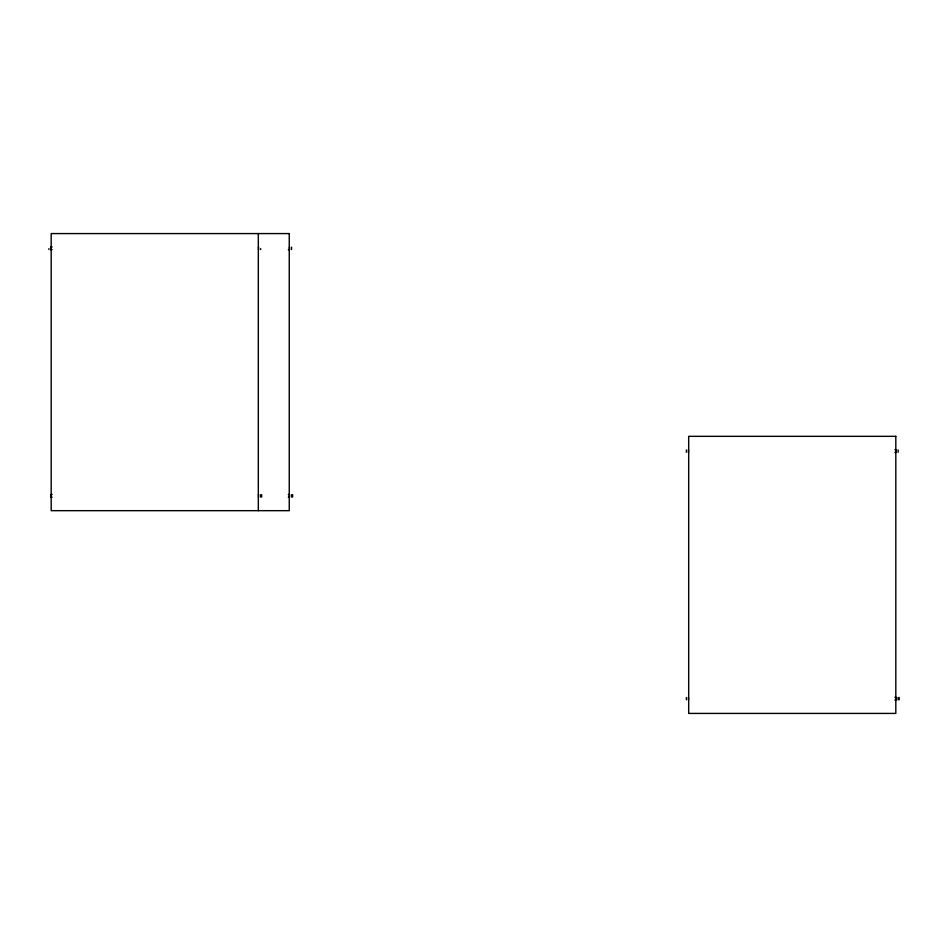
<?xml version="1.0" encoding="UTF-8"?>
<svg xmlns="http://www.w3.org/2000/svg" width="947" height="947" viewBox="0 0 947 947"><rect width="100%" height="100%" fill="white"/><g stroke="black" fill="none" stroke-linecap="round" stroke-linejoin="round"><path stroke-width="1.42" d="M52.109 246.918L50.949 246.918L50.949 249.748M50.949 249.688L52.109 249.688M288.326 249.688L289.474 249.688M894.891 449.671L896.051 449.671L896.051 452.488L894.891 452.441M52.109 494.464L50.949 494.464L50.949 497.293M288.326 494.452L289.474 494.452L289.474 497.282M50.949 497.234L52.109 497.234M288.326 497.222L289.474 497.222M894.891 697.205L896.051 697.205L896.051 700.034L894.891 699.975M899.188 697.489L899.188 699.786M898.123 449.943L898.123 452.264M898.123 697.489L898.123 699.797M688.457 449.671L688.457 452.5M688.457 697.217L688.457 700.034M686.374 449.955L686.374 452.264M686.374 697.489L686.374 699.797M292.623 494.748L292.623 497.033M291.558 247.191L291.558 249.511M291.558 494.736L291.558 497.045M289.474 246.918L289.474 249.748M261.68 494.748L261.68 497.033M260.626 248.647L260.626 249.499M260.626 494.736L260.626 497.045M258.543 246.918L258.543 249.748M258.543 494.452L258.543 497.282M258.318 233.578L258.318 510.67M48.877 248.659L48.877 249.511M289.249 233.578L51.185 233.578L51.185 510.67L289.249 510.67L289.249 233.578M895.815 436.33L688.682 436.33L688.682 713.422L895.815 713.422L895.815 436.33"/></g></svg>
